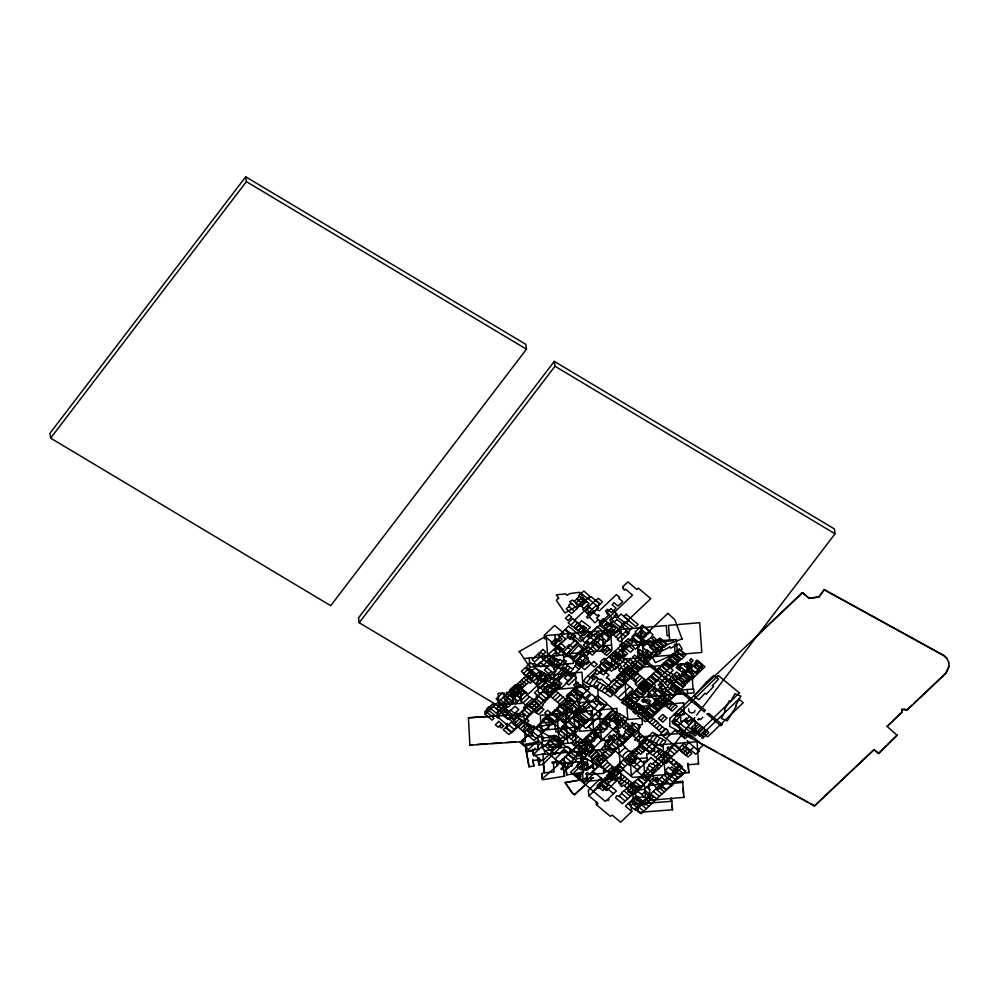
<?xml version="1.0" encoding="UTF-8"?>
<svg xmlns="http://www.w3.org/2000/svg" width="999" height="999" viewBox="0 0 999 999"><rect width="100%" height="100%" fill="white"/><g stroke="black" fill="none" stroke-linecap="round" stroke-linejoin="round"><path stroke-width="1.5" d="M851.897 770.491L874.038 749.662L814.46 806.006L669.78 726.41L669.842 718.269M674.063 781.118L674.362 783.253L671.628 785.863C662.175 793.056 650.923 804.532 641.083 813.785L635.177 808.803L679.445 766.245L685.826 771.628L681.193 776.036L674.812 770.654M688.661 708.915C687.387 712.961 694.305 714.722 695.054 710.476M583.516 772.14L566.833 774.899L565.559 767.582L572.04 765.758L572.052 763.711L569.118 763.636L568.993 762.911L564.81 763.598L563.96 758.603L578.421 744.954L580.194 753.159L576.548 753.795L576.573 758.878L581.056 758.079L581.955 763.136L578.384 763.76L578.546 764.697L577.122 764.934L577.509 767.244L582.504 766.283L583.491 771.977M562.974 765.709L564.61 776.186L542.707 779.72L541.658 774.15L544.53 771.453M542.27 779.432L541.833 773.738M653.408 754.819L654.969 756.98L660.863 761.126L667.394 754.632L659.864 748.701L652.684 755.506L638.836 743.805L645.279 737.499L659.315 749.213M702.821 717.22L700.736 719.555L697.876 719.28M624.562 683.578L610.426 696.965L605.007 693.156L619.205 679.058L624.562 683.578L656.031 653.808L653.221 651.435L651.136 653.408M672.152 682.342L670.916 683.791L664.372 678.284L664.785 676.136M664.66 692.594L666.395 689.572L674.163 696.053L681.43 690.122L681.48 688.823L685.364 685.177L674.3 675.961L672.29 677.896L683.341 687.112M653.771 669.143L660.439 674.974L660.851 672.827M602.634 767.057L607.779 762.299L606.942 760.551L605.244 760.289L600.199 764.947L605.032 769.13L610.177 764.372L617.307 770.554L610.489 776.872L611.563 777.796L613.473 776.223L614.772 777.359L619.867 772.639L637.487 787.587L639.997 788.311C639.235 789.959 634.939 796.403 632.604 792.869L631.281 794.093L630.344 793.281L636.975 787.15M949.013 666.196L945.903 673.051L913.76 703.471M660.863 761.126L663.224 763.124C665.434 760.739 673.276 756.343 667.32 754.994M606.893 757.155L595.566 769.068L593.731 768.593L591.308 756.78L597.14 750.823L599.113 750.449L606.855 756.905M682.117 638.885L657.692 648.239L646.703 658.803L637.437 651.023L643.169 636.8L668.031 613.249M695.329 704.12L704.295 711.887L705.207 710.164M553.508 649.637L558.229 653.733L565.297 647.202L560.576 643.106L542.744 659.59L555.007 666.108L559.577 659.427L562.637 661.063L563.586 659.677L566.408 661.176L560.876 669.243M555.007 666.108L563.798 670.804L568.081 664.535L564.922 663.348M558.066 667.744L562.637 661.063M566.708 672.339L570.092 667.407L572.976 668.943L577.946 662.2L576.76 661.238L579.57 658.466L585.214 663.061L572.265 675.824L569.418 674.138L572.976 668.943M623.826 716.633L627.497 718.631L619.917 728.271L617.394 726.91L624.075 716.283L613.211 710.539L606.68 716.895L611.151 720.554L616.845 712.374M637.999 711.35L641.158 713.224L642.869 710.813L639.647 709.04L637.999 711.35L632.08 708.054L636.001 702.559M619.642 722.652L615.958 720.654L620.391 714.285M586.438 682.866L596.366 670.754L594.742 669.58L585.776 677.946L583.466 681.243L605.007 693.156M589.51 684.54L593.206 679.258L594.118 679.757L595.691 677.522L598.089 678.833L592.819 686.35M601.898 691.308L605.594 686.026L596.515 681.068M546.116 679.62L549.075 682.167L552.26 677.597L541.57 671.578L536.95 678.146L538.736 679.12L540.147 677.122L540.921 677.547M595.978 688.074L599.687 682.804M599.325 689.897L603.034 684.627M650.187 740.109L654.832 733.553L657.692 735.139L653.046 741.683L650.187 740.109L646.877 744.779L652.984 749.949L651.323 752.085L650.274 752.172L640.859 743.955M656.118 743.381L660.064 737.811L665.958 741.071L662.012 746.64L653.046 741.683M659.19 745.079L663.124 739.51M626.048 704.407L635.002 691.857L633.628 691.096L621.415 702.672L632.23 707.854M639.647 709.04L641.932 705.856L629.82 699.113M629.208 706.168L632.991 700.873M635.039 709.702L638.96 704.208M544.23 673.014L540.347 678.333L545.079 681.043L548.951 675.724M542.919 679.807L546.803 674.487M757.055 635.576L802.409 592.569L809.19 598.226L818.93 596.803L824.287 589.635L944.117 655.594L947.027 658.553L948.775 662.562M802.409 592.569L809.227 598.476L818.968 597.052L824.287 589.635M245.704 176.798L49.95 433.291L50.637 438.136L330.719 605.681L526.473 349.188L525.786 344.33L245.704 176.798L246.378 181.643L50.637 438.136M696.703 715.047L835.052 533.778L834.365 528.921L554.283 361.376L358.529 617.869L359.215 622.727L639.298 790.271L694.829 717.507M359.215 622.727L554.969 366.233L554.283 361.376M552.135 664.585L556.668 659.04L559.003 660.264M549.275 663.074L554.295 657.492L556.668 659.04M650.749 696.453L649.6 697.639L647.152 695.766L649.625 693.194L652.072 695.079L650.749 696.453L648.301 694.58M654.095 683.816L655.444 685.576L653.646 687.424L645.441 680.993L649.75 676.598L656.218 681.655L654.095 683.816L647.639 678.758M494.942 715.496L489.135 710.601L488.623 706.992L486.7 708.828L487.2 712.437L493.007 717.332L494.942 715.496L498.139 718.206L499.25 717.145L497.177 715.396L498.014 714.597L497.614 711.788L496.778 712.574M625.649 739.822L613.511 751.66L608.116 747.489L620.217 735.439M573.476 717.894L582.929 725.923L595.354 713.686M625.986 741.258L620.829 746.353L616.833 742.195L620.154 738.91L619.068 738.024L620.379 736.725L625.986 741.258L640.584 726.847L637.175 724.088L635.426 723.214L634.353 724.263L632.28 722.577L631.281 723.551L638.236 729.17M656.368 691.058L655.007 692.407L652.397 690.297L655.144 687.587L657.754 689.697L656.368 691.058L653.758 688.948M630.831 736.488L624.737 731.555L627.172 729.133L628.408 730.132L630.032 728.533L628.334 727.172L630.119 725.411L632.23 726.36L633.378 725.237M621.478 737.612L623.913 735.202L628.421 738.86M641.857 684.165L639.697 686.301L646.64 691.92L651.173 687.787L644.043 682.017L641.857 684.165L648.813 689.797M671.678 698.438L661.45 689.909L659.74 691.558L663.723 694.879L660.289 698.189L659.065 697.165L656.605 699.55L664.048 705.769L674.163 696.053M625.799 732.417L623.388 734.789L623.913 735.202M632.454 706.418L632.08 707.679L632.891 708.341L631.38 709.827L622.614 702.672L627.11 698.264L634.565 704.345L632.454 706.418L624.999 700.336M677.197 666.383L678.309 665.297L681.043 667.519L678.783 669.73L676.048 667.507L677.197 666.383L679.919 668.606M613.873 734.69L622.477 742.032L613.211 751.148L604.407 744.005L613.836 734.44M585.801 739.36L590.072 742.969L597.127 735.776M606.668 758.204L597.914 766.733L591.133 761.163L593.98 758.378L597.514 761.275L599.038 759.802L595.404 756.83L599.113 754.507L600.911 755.981L602.297 754.62L607.142 758.603L619.03 746.378L613.086 741.483L608.928 746.253L614.472 750.811M675.436 724.937L691.246 738.261L691.795 737.449M592.682 642.632L599.225 648.388L610.451 637.15M574.075 688.698L566.358 696.203L579.969 707.866L587.112 700.923M620.991 721.49L602.597 739.76L593.856 732.617L612.25 714.36M590.634 743.406L594.904 747.015L601.96 739.822M661.051 682.704L662.699 681.093L653.771 673.676L651.748 675.649L657.604 681.181L658.329 680.469L663.249 684.602L660.614 687.112L658.229 685.102L660.863 682.592M597.914 766.733L594.842 769.717L590.621 766.245L593.693 763.273M632.305 800.798L629.982 803.071L630.406 806.106L635.776 810.501L638.099 808.228L632.729 803.833L632.305 800.798L636.6 804.307M630.406 806.106L632.729 803.833M887.911 744.205L897.202 735.127L878.658 753.533L886.363 745.716M570.666 710.252L568.356 712.487L560.714 706.206L565.272 701.773L572.914 708.054L570.666 710.252L563.024 703.958M644.305 711.413L658.154 722.577L654.12 726.385L637.787 712.524L637.2 713.086L636.251 712.275L642.594 706.281L644.617 708.004L642.557 709.939L644.305 711.413L640.596 714.909M608.354 747.452L609.29 746.54M611.925 753.296L607.842 749.949L603.796 752.884L603.196 752.397L601.548 754.008L602.297 754.62M594.505 769.43L589.872 773.938L587.212 772.514L585.689 774.013L587.4 776.235L582.941 780.581L579.682 777.909L581.018 776.61L577.659 773.863L576.336 775.162L573.613 772.914L578.646 768.006L580.544 769.555L582.03 768.119L580.132 766.57L585.127 761.7L588.349 764.335L586.55 766.083L589.885 768.331L591.383 766.87M671.365 757.467L667.956 760.701L676.198 767.669L679.607 764.435L682.529 766.907L677.846 771.34L674.912 768.88L676.198 767.669M582.991 693.468L580.844 695.554M553.384 763.785L556.455 760.813L557.142 765.696L542.507 778.608M594.205 748.239C588.561 757.105 587.012 751.897 586.638 744.068L587.612 742.831M613.973 751.997L610.164 755.968L601.423 748.788L605.232 744.817M606.393 745.841L604.77 747.427L607.842 749.949M659.19 702.834L656.842 700.898L663.711 694.268L666.046 696.203L657.804 704.17L659.802 705.831L667.557 698.326L677.197 706.293L672.165 711.163L666.433 706.43L662.587 706.505L660.701 704.957M637.737 769.917L636.9 770.978L644.055 777.297L658.216 763.548M625.424 631.805L626.56 630.719L629.258 632.954L620.004 641.833L617.32 639.585L625.424 631.805L628.121 634.053M578.933 710.876L576.073 713.636L586.376 722.165L592.095 716.645L581.793 708.116L578.933 710.876L589.235 719.417M633.241 731.443L625.724 738.973L618.106 732.667L619.368 731.168M663.174 705.943L669.43 699.874M666.433 706.43L671.465 701.56M668.368 708.029L673.401 703.159M670.254 709.59L675.287 704.72M660.676 720.354L664.884 716.283L667.032 718.056L662.824 722.127L658.441 718.518L662.662 714.447L664.884 716.283M627.872 803.458L631.043 806.106L631.805 811.488L620.666 822.202L612.187 815.147L610.289 816.27L596.578 804.882L597.914 803.583L597.514 802.946L589.01 795.878L619.492 766.52L630.844 775.948L640.184 766.957L634.84 762.524L633.915 763.411L628.009 758.491L647.414 739.797L660.202 750.424L657.979 752.559L661.375 755.369L662.1 754.67L665.746 757.254L673.801 764.984L675.624 763.224L685.339 771.29L666.071 789.847L662.687 787.062L661.675 788.049L658.741 785.614L659.765 784.64L656.418 781.842L655.844 777.809M627.797 755.669L634.79 761.151L636.101 759.902L633.628 757.804L638.861 752.846L640.609 754.332L646.515 748.738M739.472 692.757L695.117 735.951L674.113 718.631L718.468 675.436M682.679 749.025L680.719 750.936L685.951 755.331L690.883 750.724L685.651 746.265L682.679 749.025L688.011 753.421M514.46 693.93L520.004 688.698L515.284 684.69L509.652 689.997L511.126 691.233L510.152 692.145L510.988 692.856L512.037 691.87L516.795 695.916L522.452 690.571L527.247 694.642L520.729 700.811L523.151 702.871L529.645 696.753L537.537 702.422L531.218 708.391L528.883 706.418L534.627 700.998M631.106 629.008L632.792 627.734L624.662 621.965L621.341 625.149L626.56 630.719M635.701 633.041L635.164 631.868L642.345 625.012L652.909 634.702L650.824 637.774L645.978 641.383L644.03 639.747L643.231 640.509L635.701 633.041L631.98 636.588L642.195 645.154L645.267 642.22L643.231 640.509M571.815 717.594L568.943 720.354L579.208 728.883L584.952 723.351L574.687 714.822L571.815 717.594L582.08 726.123M630.594 694.917L632.742 692.844L639.672 698.613L635.264 702.846L628.346 697.077L630.594 694.917L637.512 700.674M676.997 651.336L674.575 653.683L681.905 659.178L685.951 654.557L679.37 649.063L676.997 651.336L683.578 656.83M619.405 731.418L615.172 727.909L621.39 721.628M664.048 705.769L653.246 716.121L646.453 710.464L650.299 706.768L648.701 705.431L650.349 703.845L652.035 705.257L657.33 700.162M688.411 662.812L692.694 666.383L693.556 665.559L694.53 666.358L698.064 662.974L695.903 661.176L696.99 660.127L704.919 666.745L694.33 676.897L687.911 671.553L684.253 673.638L678.333 679.32M590.471 788.361L588.249 790.496L589.01 795.878M645.766 749.65L652.297 743.368M616.371 781.006L606.743 790.559L600.099 784.914M656.418 781.842L658.403 779.932L656.118 778.034L644.105 789.61L653.109 797.102L644.879 805.032L635.089 796.902L625.449 806.193L631.805 811.488M667.569 777.547L672.827 781.967L678.146 776.91L679.095 777.709L681.018 775.886M558.179 639.16L564.173 633.466L554.645 625.449L544.043 635.526L553.583 643.543L558.179 639.16L559.328 640.122L554.795 644.442L572.589 659.415L584.228 648.339L574.924 640.509L563.498 651.76M564.66 724.362L561.825 727.085L572.29 735.826L578.046 730.294L567.594 721.553L564.66 724.362L575.124 733.104M575.824 716.807L583.653 723.751L586.763 720.479M623.651 719.892L617.857 725.386L618.818 726.198L620.254 724.849L621.765 726.136L626.136 721.99L612.787 710.714L607.941 715.334L610.089 717.145L614.947 712.537M697.314 674.038L688.361 666.595L687.15 667.769L689.672 669.867L687.911 671.553M688.286 666.932L689.635 665.634L690.596 666.445L692.232 664.859L698.863 670.391L696.528 672.639L693.081 670.941L692.419 671.59L691.071 670.454L691.733 669.817M676.223 681.181L674.15 683.166L672.589 682.854L671.69 683.691L672.677 684.515L670.754 686.088L677.222 691.296L679.932 688.598L673.663 683.566L672.414 684.814L679.645 690.796M646.765 710.726L644.13 713.249L650.611 718.656L653.246 716.121M667.844 690.784L673.326 685.526M684.952 684.827L690.871 679.158L692.232 679.62L694.28 676.86M684.427 712.125L680.182 716.183L678.92 715.134L677.434 716.545L676.548 715.808L682.28 710.339L708.815 732.542L702.634 738.448L701.773 737.737L702.996 736.575L701.335 735.177L700.112 736.35L698.326 734.852L699.537 733.691L697.839 732.255L694.792 733.716L693.83 732.916L696.066 730.769L694.617 729.57L691.895 732.18L690.946 731.38L698.638 724.025M545.554 676.822L547.427 675.037L554.408 680.856L558.266 677.172L559.54 678.234L560.314 677.497L561.051 678.109L555.744 683.179L561.488 687.961L571.952 677.934L565.971 672.951L563.361 675.449L561.013 673.476L563.623 670.991L557.23 665.659L553.608 669.118L556.118 671.203L553.746 673.476L540.184 662.162L534.502 667.594L547.065 678.084L542.619 682.342L541.52 681.43L528.346 694.043L516.845 684.452L510.901 690.147L520.854 698.451L515.009 704.033L502.085 693.244L496.141 698.925L506.555 707.604L507.629 706.58L508.291 707.13L512.062 703.508L511.413 702.971L512.487 701.935M507.167 697.489L512.999 691.895M519.193 686.413L528.446 678.034L521.416 671.353L525.162 667.769L541.52 681.43M519.517 697.339L525.462 691.633M547.427 675.037L551.236 671.39M544.954 701.61L559.065 688.099L553.796 683.691L552.872 684.577L547.689 680.257L534.502 692.894L545.254 701.86L542.395 704.595L543.131 705.207L539.472 708.703L538.748 708.091L535.876 710.838L535.189 710.264L511.663 732.791L506.093 728.159L507.867 726.46L506.805 725.574L507.33 725.049L497.19 716.595L503.696 710.376L513.836 718.83L556.168 678.895L561.788 683.678L526.935 716.483L522.04 712.299L525.362 709.178L523.488 707.592L524.975 706.193L531.743 711.962M615.809 636.813L620.454 632.355M628.234 632.105L630.369 629.707L622.989 623.563M674.575 653.683L672.364 655.794L678.933 661.288L681.143 659.165M585.839 739.61L593.044 732.429M590.671 743.656L597.877 736.475M646.578 700.499L647.989 699.163L650.636 701.373L647.876 704.008L645.229 701.785L646.578 700.499L649.238 702.722M687.337 661.912L685.214 663.96L688.361 666.595M640.446 734.065L636.076 738.224L632.367 735.077L630.756 736.6L629.832 735.813L635.801 730.157L644.917 737.849M682.017 714.422L674.025 722.752L677.185 725.411L678.146 724.487L678.908 725.137L686.338 718.031L687.137 718.693L689.535 716.408M695.366 704.37L696.59 702.921M649.225 752.572L655.806 746.29M687.137 718.693L684.565 721.153L686.887 723.089L691.845 718.343M686.887 723.089L689.36 725.174L694.33 720.416M699.487 718.681L697.914 719.779M689.36 725.174L688.036 726.972L690.259 728.833L696.852 722.527M695.254 730.094L700.224 725.349M695.816 732.754L701.997 726.835M698.676 732.954L703.633 728.209M699.288 735.651L705.469 729.745M702.135 735.851L707.092 731.106M570.829 625.087L580.357 632.417L584.515 628.446L572.714 618.543L568.181 622.864L570.829 625.087L575.362 620.766M573.651 626.785L577.809 622.827M575.874 628.646L580.019 624.675M502.909 697.527L509.19 702.834L515.372 696.952L509.09 691.658M537.35 677.946L538.424 676.922L526.223 666.745L530.569 662.587L535.464 666.67M582.205 640.259L590.059 632.767L592.544 634.128L592.769 635.052L584.927 642.532L579.37 637.874L587.212 630.381L590.059 632.767M604.682 653.821L609.665 649.075L611.613 650.711L606.643 655.456L600.636 650.411L605.606 645.666L609.665 649.075M591.982 700.961L596.878 705.094L598.738 703.321L601.061 705.282L602.385 704.02L604.258 705.606L606.743 703.246L597.639 695.591L573.513 718.144M621.453 718.031L615.484 723.713L616.758 724.799L617.894 723.726L618.806 724.5M675.474 725.187L672.339 723.114L673.526 721.69M669.68 756.992L679.607 764.435M887.075 726.435L902.022 712.162L887.075 726.435L897.227 735.364M532.942 664.572L534.353 663.236L536.863 665.334M488.736 707.791L490.684 705.943M492.894 717.457L493.968 718.356L492.082 720.142L485.189 714.335L511.75 689.148L518.106 694.517L519.555 693.144L517.582 691.47L519.168 689.959L514.822 686.301L512.35 688.648L516.795 692.407L513.498 695.366M531.356 670.341L528.983 668.343L523.464 673.588L525.836 675.586L531.356 670.341L538.324 676.173M525.761 676.186L532.055 681.48L530.182 683.266L528.796 682.092L519.867 689.884L515.347 686.063L527.335 674.687M557.479 646.703L565.646 638.935L561.825 635.701M525.836 675.586L528.234 677.597L533.753 672.352M578.146 630.556L582.305 626.598M551.997 657.142L542.282 666.383L540.746 666.907L538.336 664.884L549.075 654.682L561.188 664.859L550.449 675.062L544.355 669.929L555.094 659.74M531.73 678.284L536.013 674.225L531.48 670.404M530.656 679.645L538.636 672.065L541.058 674.113L533.091 681.68M496.84 713.623L508.666 702.397M535.489 683.703L541.021 678.458L565.384 698.95L558.741 705.257L565.634 711.063L589.348 688.548L583.791 683.878L581.356 686.188M566.533 654.308L578.171 643.244M603.533 631.668L594.467 640.571L588.324 635.414L597.39 626.51M528.234 677.597L537.986 685.801L543.506 680.556M537.986 685.801L540.484 687.899L546.003 682.654M542.782 689.834L548.314 684.59M572.589 659.415L575.511 661.875L582.567 655.257L588.861 660.576L581.855 667.22M562.999 673.913L556.68 679.907L553.733 677.422L564.248 667.432L567.195 669.929L562.999 673.913L563.523 674.362L567.719 670.366L576.46 677.709L568.831 684.939L566.071 682.629L573.701 675.386M540.484 687.899L545.317 691.97L550.849 686.725M570.142 672.402L564.423 677.846L567.969 680.831M545.317 691.97L547.752 694.018L553.271 688.773M547.752 694.018L550.137 696.028L555.656 690.784M550.137 696.028L552.609 698.101L558.129 692.856M602.584 652.047L607.567 647.315M552.609 698.101L555.019 700.137L560.539 694.892M555.019 700.137L557.567 702.272L563.086 697.027M583.428 694.168L575.062 687.999L573.251 689.722L574.999 691.196L573.963 692.17L572.202 690.709L570.317 692.507L572.065 693.968L570.978 695.004L568.955 693.318L567.045 695.129L575.212 701.985M562.237 708.204L568.693 702.06L568.069 701.51L570.104 699.587L568.019 697.826L565.971 699.762L565.209 699.113M588.823 703.696L594.293 708.516L597.414 705.544L596.878 705.094M562.437 759.427L559.964 761.775L567.057 767.781L568.518 767.007L567.507 765.084L573.776 759.402L567.807 754.357L562.437 759.427L568.256 764.372M563.049 764.272L563.386 766.708L560.976 768.581L561.151 769.567L563.424 769.193L562.899 765.534M617.095 714.347L611.113 720.017L612.612 721.29L613.748 720.229L614.385 720.766L619.243 716.158M586.788 754.045L592.732 759.078L598.913 753.246L597.027 752.609L594.018 749.075L592.357 748.788L585.876 754.919L581.193 751.385L582.929 749.737L577.047 744.742L575.349 746.34L571.391 742.981L578.059 736.688L590.359 747.127M621.765 726.136L626.548 730.169L630.631 726.285L635.526 730.419M614.747 750.449L618.606 753.758L625.511 747.314L621.528 744.018M593.169 791.146L604.195 780.681L616.383 790.946L608.079 798.825L609.028 799.612L607.941 800.636L607.005 799.849L605.344 801.41L577.672 778.084L577.322 775.611M613.498 793.693L602.534 784.44L598.264 788.498L597.04 787.462M670.017 768.606L671.815 766.895L674.288 768.98L672.477 770.691L668.306 767.17L665.434 770.554L671.877 776.385L675.349 773.114L672.477 770.691M634.577 804.47L636.351 802.771M707.142 714.048L720.841 725.798L722.065 724.35M493.081 703.496L490.659 705.794L491.083 708.753L498.014 714.597M486.825 709.727L484.815 711.625L485.189 714.335M598.301 619.655L596.565 618.194L599.35 615.546L598.289 614.66L597.215 615.671L593.868 612.837L595.092 611.675L593.668 610.489L586.475 617.032L587.924 618.256L589.36 616.895L594.917 622.864L598.301 619.655L602.147 622.901L590.471 633.953L586.7 630.769L590.334 627.335L581.455 620.654L578.945 624.213L574.363 620.342L595.641 600.174L599.999 603.858L596.878 606.818L598.089 607.842L596.378 609.465L599.462 610.701L616.458 594.58L619.705 597.327L618.743 598.251L622.714 601.623L618.019 606.068L613.96 602.634L612.087 604.745L616.071 608.116L611.326 612.612L607.392 609.29L605.506 611.076L609.44 614.397L601.261 622.152M498.826 710.714L504.895 705.007L502.509 702.984L496.441 708.691L509.39 719.667L516.196 713.249L519.043 715.659L512.237 722.077L509.94 719.143M531.206 680.781L532.792 679.283L527.21 674.462L529.345 672.427L533.878 676.261M592.719 642.881L604.245 631.668M575.511 661.875L578.683 664.535L585.689 657.904M528.334 730.082L530.544 727.996M572.315 699.55L568.031 703.608L567.519 703.184M535.339 748.288L533.166 750.349L533.716 754.257L541.358 760.701L542.494 759.627L543.181 760.202L579.732 725.536L579.108 725.012L580.182 723.988L572.477 717.494L560.414 728.92L546.565 717.22L520.029 742.382L528.421 749.475L538.011 740.384L543.481 744.992L533.716 754.257M537.512 746.228L540.759 743.144M552.584 738.361L560.402 744.942L563.473 742.02L555.656 735.439L542.207 748.189L567.045 769.13L576.236 760.414L564.223 750.286L564.073 749.163L560.938 752.147M573.876 732.267L566.358 739.36L558.254 733.016L566.058 725.649L578.059 736.688M618.056 676.673L632.991 689.335L621.166 700.511L606.006 687.649L622.352 672.702L625.274 675.162L626.211 674.288L630.544 677.934M653.134 644.805L660.139 638.174L666.695 643.718L657.354 652.559L650.799 647.015L653.134 644.805L659.69 650.349M626.211 674.288L623.925 672.352L626.86 669.567L628.059 670.566L648.513 651.211M544.83 745.704L550.387 750.374L555.606 745.429L558.828 748.151L561.363 745.754L561.038 743.493M594.293 708.516L599 712.175L607.355 704.27L613.124 709.14L602.035 720.179L617.819 733.528L607.754 743.056L588.536 726.797L601.598 714.148M555.032 759.003L564.223 750.286M653.796 669.392L655.032 667.931M580.719 742.145L578.209 744.53L584.552 749.899L587.062 747.514L580.719 742.145L606.493 717.781L610.801 721.44L608.641 723.476M654.345 687.724L647.077 681.555L641.97 686.375L649.225 692.544L654.345 687.724L662.824 694.867L656.593 700.736L649.325 695.192L648.101 693.606L649.225 692.544M610.089 717.145L609.153 718.031L612.237 718.955M585.002 745.766L592.944 738.261L593.793 738.973L598.913 734.115L593.806 729.782M622.315 699.412L629.495 705.519L633.816 701.435L626.623 695.341M573.289 759.003L577.322 755.194L578.621 756.293L579.745 755.232L572.964 749.487L567.807 754.357M584.552 749.899L582.005 752.297L575.911 747.127M629.495 705.519L634.54 709.777L639.934 704.682L641.445 705.956L640.122 707.205L640.908 707.866M624.013 728.034L628.109 724.15L630.631 726.285M685.464 693.543L684.228 694.992L671.665 684.427L672.901 682.966M577.672 778.084L582.617 773.401L581.63 772.564L576.685 777.259L570.654 772.165L581.918 761.475L587.961 766.558L585.302 769.08L586.288 769.904L590.634 765.796L595.179 769.63L592.682 771.99L594.23 773.288L594.805 772.764L604.195 780.681M626.548 730.169L629.045 732.279L633.129 728.396M583.766 783.228L594.23 773.288M633.741 736.238L638.099 732.105M651.872 724.475L655.893 720.666M640.634 742.057L639.135 740.796L638.161 741.72L637.325 741.021L642.669 735.951M590.059 788.536L601.098 778.059M608.853 773.588L614.472 778.333L612.175 780.506L606.555 775.761L634.602 749.238L638.861 752.846M602.197 780.743L608.054 785.714L602.872 790.621L597.002 785.651L607.03 776.161M634.939 749.537L643.244 741.695L646.877 744.779M669.879 718.518L802.447 592.819M613.411 777.447L620.591 770.641L621.378 771.315L623.713 769.105L618.369 764.585M622.926 768.443L627.672 763.935L629.233 765.259L631.63 762.999M606.88 784.715L611.725 780.132M656.131 757.13L662.599 751.011M658.503 759.128L664.959 753.009M670.591 762.936L674 759.702M673.438 765.334L676.847 762.1M698.95 751.248L695.841 754.195L690.784 749.899L693.893 746.965L698.95 751.248L698.601 748.726M948.738 662.312L949.05 666.445L945.941 673.301L907.03 710.127L901.635 709.565L904.207 709.003L906.992 709.877L912.075 705.069M583.004 600.661L580.694 598.688L575.624 603.446L577.934 605.406L584.24 599.487L589.098 603.621L582.867 609.477L585.277 611.525L589.647 607.417L592.007 609.427L596.291 605.406L598.563 607.355L590.072 615.971L585.277 611.525M531.68 670.566L535.189 668.081L541.57 671.578M512.037 691.87L517.582 686.638M517.032 695.691L519.642 697.652L524.912 692.669M523.151 702.871L525.412 705.244L532.155 698.888M516.845 727.085L508.891 734.577L503.234 729.757L507.554 725.699L506.081 724.437L507.117 723.451L508.603 724.712L511.188 722.265L517.182 727.359L527.884 717.294L526.935 716.483M529.195 705.569L537.799 697.477L536.176 696.103L537.25 695.092L543.768 700.636M516.258 725.499L521.366 720.679L523.476 722.464L526.972 719.168L528.896 720.803L520.292 728.92L512.237 722.077M536.401 712.474L541.62 707.554L543.906 709.49L538.686 714.41L534.989 712.187L534.103 709.864L531.755 707.879M520.292 728.92L522.365 730.669L527.472 725.861L527.035 722.801M522.365 730.669L524.225 732.255L529.333 727.447L528.908 724.475L527.047 722.901M531.493 727.297L529.308 729.357L529.832 733.091L536.163 738.461L552.097 723.451L545.679 718.006L548.064 715.759L554.482 721.203L557.33 718.518L547.564 710.252L544.73 712.936L548.064 715.759M544.093 730.993L538.011 725.823L546.316 718.556M566.858 708.179L557.579 717.22L553.059 713.398L562.337 704.357M576.947 708.341L573.751 711.65L564.198 703.546L567.395 700.249M536.163 738.461L533.978 740.521L524.225 732.255M572.464 712.936L563.186 721.99L558.666 718.156L567.944 709.115M627.497 680.806L622.09 676.248L618.468 678.433L619.205 679.058M633.166 669.767L631.031 667.956L626.51 672.215L628.646 674.025L633.166 669.767L647.077 681.555M622.727 680.644L625.099 678.408L620.416 674.437M560.726 730.681L571.116 739.048L576.211 734.24M618.031 697.864L629.857 686.688M644.367 679.27L637.237 685.988L635.027 684.115L642.157 677.397M573.95 745.154L580.619 738.86M573.201 749.687L578.446 744.742M624.625 701.385L628.945 697.302M578.084 745.616L583.054 740.933M580.481 747.664L585.451 742.969M627.135 703.508L631.455 699.437M598.226 733.541L601.023 730.893L602.784 732.392L605.282 730.032L599.088 724.774M577.385 753.221L580.082 750.661M582.792 749.612L587.762 744.917M604.482 729.345L610.539 725.099L604.32 719.829M631.955 707.592L636.076 703.708M583.891 753.246L591.008 746.528L592.357 748.788M588.673 755.644L594.867 749.799M590.796 757.429L596.44 752.097M642.744 716.733L646.765 712.936M644.805 718.481L648.826 714.672M647.315 720.616L651.348 716.807M649.6 722.552L653.621 718.743M636.076 738.224L634.477 739.735L635.364 740.484L636.95 738.96L638.299 740.097M656.38 728.296L660.077 724.824L665.022 729.02L661.338 732.504L654.12 726.385M658.741 730.294L662.424 726.822M670.616 734.377L667.919 732.092L663.373 736.388L666.058 738.661L674.899 730.331L677.347 732.417L680.257 729.67L682.429 731.505L679.557 734.228L684.989 738.823M636.9 770.978L651.073 757.379M646.328 781.655L641.645 777.672L641.046 778.233L639.972 777.309L638.186 778.983L643.943 783.903L648.975 779.17L642.794 773.888L647.939 769.043L653.209 773.526L680.282 748.813L674.163 743.606L669.43 748.051L668.106 746.915L667.132 747.839L674.575 754.183M685.963 737.899L689.872 734.215L702.996 745.316L697.764 750.249M666.258 738.486L678.396 748.763L683.94 743.531L686.088 745.341L689.21 742.394M668.531 761.201L666.271 763.336L664.535 761.875M500.724 712.324L506.993 706.418L505.919 705.506L504.058 707.267L503.234 706.568M502.609 713.91L507.005 709.777L509.015 711.463L510.601 709.977L515.384 714.023M504.607 715.621L509.015 711.463M514.198 723.751L519.318 718.943M513.886 724.55L516.333 722.252L510.014 716.87L507.567 719.18L504.233 716.345L514.935 706.268L518.781 709.54L515.234 712.874L516.62 714.048L517.407 713.311L519.842 715.396L519.068 716.133L519.817 716.77L520.604 716.033L521.853 717.095L524.612 714.497M518.244 727.185L523.351 722.377M538.349 736.4L531.518 730.606L532.255 729.919L530.631 728.546L532.579 726.71L534.203 728.084L534.94 727.397L541.77 733.179M601.723 662.861L599.175 666.146L605.968 671.915L621.266 658.204L614.16 652.172L609.165 656.855L613.261 660.351M547.864 715.584L550.699 712.911M536.026 728.321L538.361 726.123M609.378 669.38L600.411 661.763L604.12 658.266L610.077 663.336L618.256 655.644M551.186 722.677L553.571 720.429M643.88 660.064L644.742 659.265L654.345 667.582L653.071 668.768L643.456 660.464M643.493 660.714L644.767 659.515M628.646 674.025L630.906 675.936L635.414 671.678M630.906 675.936L632.442 677.235L630.981 678.608L631.743 679.258L637.712 673.626M640.047 675.599L634.065 681.218L633.129 680.431L634.602 679.058L633.204 677.871M644.268 688.336L649.387 683.528M642.232 694.58L643.718 694.842L645.429 693.231L638.798 687.2L633.915 691.77L640.134 697.09L642.744 695.754L642.232 694.58L636.326 689.51M646.74 690.421L651.847 685.601M685.002 695.429L694.617 703.733L695.853 702.297M655.893 770.991L648.663 764.834L650.524 763.099L652.035 764.397L668.468 748.963M643.269 774.3L640.634 776.797L641.645 777.672M644.542 776.835L645.978 779.295L651.435 775.174L653.983 777.347L649.462 781.58L658.403 789.247L664.497 783.878L658.641 779.083L657.954 779.707L658.953 780.569L656.842 782.554L652.447 778.783M680.756 750.773L684.59 747.152L691.907 753.358L688.086 756.967L678.396 748.763M683.191 752.834L687.025 749.213M685.664 754.919L689.497 751.31M814.46 806.006L850.199 772.102M579.033 604.383L581.418 606.405L586.625 601.51M596.291 605.406L588.598 598.863L591.021 596.59L595.829 600.686L598.339 598.326L602.522 601.898L597.602 606.518M587.424 613.723L592.007 609.427M606.156 628.646L611.55 623.601L610.526 622.727L609.228 623.938L603.134 618.693L599.025 622.527L611.038 632.842L615.796 628.396L613.336 626.286L608.578 630.731M526.835 707.779L528.171 706.518L527.022 705.544L528.046 704.582L534.103 709.74M563.96 758.603L557.142 765.696M626.211 760.264C639.897 753.433 628.508 745.142 622.352 756.98M691.82 737.699L676.348 724.063M633.94 766.895L640.896 760.376L637.025 757.067L630.069 763.573M645.366 771.478L650.624 775.948L653.209 773.526M659.165 779.32L666.046 772.876L671.066 777.172L664.173 783.616M603.771 626.585L607.867 622.764M667.245 670.441L643.93 692.757L643.144 692.082L640.509 694.542L635.489 690.222L673.751 654.545L679.233 659.253L667.245 670.441L661.763 665.734M685.039 695.679L686.276 694.23M601.361 624.525L605.469 620.691M644.605 701.435L643.543 702.409L641.52 700.661L643.868 698.476L645.903 700.224L644.605 701.435L642.569 699.687M605.032 769.13L603.121 770.916L604.845 772.414L606.793 770.616L609.827 773.251L614.947 768.506M627.11 778.908L620.242 785.289L621.815 786.65L623.476 785.102L629.17 790.047L634.565 785.064M627.772 798.763L621.728 793.531L619.168 795.891L625.224 801.123L643.468 784.215L637.712 779.22L633.291 782.429L634.79 783.74L633.254 785.164L630.931 783.703L629.02 785.464L635.614 791.495M629.795 786.45L623.95 790.696L630.419 796.303M629.17 790.047L627.734 791.383L629.12 792.582L630.556 791.245L631.58 792.132M625.224 801.123L622.439 803.708L615.559 797.751L616.695 795.741L620.254 796.827M638.96 797.976L636.738 800.037L634.64 798.213L633.354 799.4L640.122 806.393L644.268 802.572L634.465 794.08M556.081 651.86L550.412 657.105L552.26 656.056L554.295 657.492M546.353 661.513L550.774 657.429M603.359 757.642L600.936 755.544L596.515 759.627L598.938 761.725L603.359 757.642L605.806 759.764L605.244 760.289M607.504 771.24L612.624 766.495M609.827 773.251L607.991 774.949L609.315 776.086L611.038 774.5L612.075 775.411M622.302 774.737L616.246 780.344L619.53 781.68M624.737 776.847L618.443 782.692L619.992 784.04L621.078 783.029L621.902 783.74M624.25 785.788L629.47 780.943M626.723 787.924L632.117 782.929M624.213 790.933L621.515 792.507L621.728 793.531M644.08 802.409L650.024 796.915L644.505 792.132L641.808 794.617M586.313 628.109L581.143 633.154L578.384 630.769L583.553 625.711M614.772 777.359L613.224 778.783L614.148 779.582L615.621 778.221L617.132 779.532M571.628 603.92L570.079 603.97L568.718 605.219L569.48 605.881L566.246 608.866L571.615 613.548L576.997 608.616L569.63 601.535L572.727 600.112L574.2 601.398L579.607 596.428L584.977 601.111M576.91 608.528L589.922 596.378L583.803 591.033L578.533 595.479L579.607 596.428M639.922 707.117L641.183 705.968L643.656 708.129L641.021 710.539L638.548 708.378L639.922 707.117L642.394 709.29M604.32 661.475L598.913 666.37L604.47 671.303L608.416 667.744L609.652 668.843L611.138 667.519L603.933 661.126L618.044 648.363L625.436 654.932L622.589 657.517L615.184 650.948M624.85 649.662L632.742 642.507L628.408 638.661L623.251 643.331L622.502 642.669L619.755 645.154L624.85 649.662L622.202 652.06M620.504 645.816L618.044 648.363M614.31 660.464L616.196 658.753M613.011 652.921L617.869 657.23L620.042 655.269M607.005 663.86L608.066 662.899L614.872 669.492L618.868 665.883L611.338 659.827L612.449 658.816L609.44 656.143M593.306 777.559L574.475 794.754L584.727 785.264M576.61 710.676L577.672 709.727L579.408 710.301M575.849 717.057L578.209 715.197L574.5 712.849L577.672 709.727M586.788 720.729L579.495 714.322L582.854 711.463M519.193 651.623L547.302 635.439L610.464 630.119L611.95 650.024L563.386 654.145L564.148 664.235L529.857 667.145L519.155 651.373M707.18 714.297L708.828 713.436L722.09 724.6M586.138 722.964L588.349 720.828M541.458 726.186L547.989 724.912L551.898 720.279L546.515 715.759L542.657 719.442L543.543 720.242L539.86 723.551L540.609 726.323L541.458 726.186L542.17 730.269L548.738 728.483L548.151 725.149L554.62 724.063L555.993 731.93L561.238 731.056L564.073 733.428L564.797 737.587L554.807 739.26L554.545 735.364L548.838 736.313L549.962 740.072L543.606 741.133L542.782 736.45L537.437 737.337L538.886 741.92L523.114 744.567L522.489 740.958L527.285 736.076L533.166 735.726L531.705 731.867L536.588 726.997L540.609 726.323M534.49 742.332L537.25 741.832L538.536 749.038L526.361 751.223L525.324 745.379L525.574 747.115L526.723 746.915L526.473 745.566L537.487 743.581L537.25 741.832M532.854 759.527L533.878 765.971L529.083 766.82L526.323 751.872L532.679 750.761L533.578 755.656L544.867 753.671L544.343 750.861L550.624 749.75L552.16 750.823L552.922 750.087L552.435 747.464L560.002 746.116L560.963 746.915L542.707 764.41L539.06 765.059L538.523 762.137L539.822 761.9L539.285 758.116M574.475 794.754L572.227 793.094L565.122 782.479L579.208 780.019M565.159 782.729L593.344 777.809M583.891 764.347L584.865 770.279L588.161 769.492M584.165 745.479L585.064 750.886L581.73 751.41L580.831 746.003L584.128 745.229M581.693 751.161L582.667 757.017L585.963 756.243M583.965 764.859C588.848 767.207 588.136 757.866 585.214 758.591M584.09 758.753L582.979 758.928L583.916 764.597L587.225 763.823M583.016 759.178L586.363 758.666M581.755 751.585L585.102 751.086L586.001 756.493M542.407 745.366L540.322 715.334L592.095 710.651L594.442 741.046L542.407 745.366L542.195 743.793M573.651 712.25L574.812 727.272L541.371 730.281M622.19 646.303L642.494 644.567L642.407 643.356L673.189 640.734L673.114 639.797L676.335 639.522L677.409 654.52L701.822 652.434L699.7 622.714L668.531 625.374L669.567 640.097M676.66 644.143L674.45 644.343L675.199 654.77L623.101 659.203L620.978 629.432L666.345 625.561L667.057 635.714L669.243 635.526M693.056 689.06L693.756 688.998L694.018 692.931L626.186 698.576L624.138 668.718L691.283 663.149L693.056 689.06L676.198 690.459L676.46 694.392M683.129 788.411L683.853 797.377L650.249 800.261L649.013 784.19L653.596 783.803M603.583 650.736L603.209 645.841L611.588 645.129M673.114 639.797L642.295 641.795L641.283 627.697M524.025 658.528L563.436 654.944M563.586 656.793L572.976 655.993L573.538 663.436L564.11 663.985M553.946 674.575L537.262 675.986L538.449 692.844L555.132 691.433L553.946 674.575L581.942 672.202L583.004 687.125L556.056 689.397L555.981 688.373L554.932 688.461M576.336 686.588L576.048 682.579L577.971 682.417L578.259 686.425L576.336 686.588L577.484 702.846L598.563 701.061L597.489 685.901L583.004 687.125M644.792 776.36L643.768 761.3L647.152 761.026L646.665 753.958L648.925 753.77L648.788 751.748L654.77 751.248L654.37 745.254L697.04 741.733L698.538 763.91L688.224 764.759L688.024 763.273L688.773 772.726L632.654 777.372L631.38 776.473L630.007 756.255L634.565 755.868L634.989 762.137L630.431 762.524M612.187 771.078L611.95 767.582L620.254 766.882L618.943 748.201L581.081 751.385L583.179 781.555L621.028 778.371L620.466 770.379L603.821 771.777L603.933 773.338L586.962 774.762L587.412 781.193M673.451 782.092L682.617 781.305L682.779 782.454L649.175 785.339L649.013 784.19M632.554 790.384L644.942 789.322L644.68 785.726L632.305 786.775L633.091 797.814L645.466 796.752L644.942 789.322M559.915 655.232L556.443 655.781L554.832 634.577M537.524 679.707L554.208 678.309M538.049 687.225L554.745 685.826M506.456 692.544L512.549 692.282L513.399 704.033L507.317 704.295M498.151 693.331L504.333 693.069L505.169 704.782L499.001 705.032M540.846 722.851L557.592 721.453L557.067 713.935M541.908 738.011L558.641 736.613L557.592 721.453M559.29 747.801L568.593 747.027M544.255 772.814L554.033 771.99L553.421 763.224L552.21 763.336L552.11 761.975L560.476 761.275L560.614 763.286L581.381 761.538L580.669 751.248L542.969 754.42L544.255 772.814L543.206 763.036M641.495 630.556L640.222 630.669L641.221 644.68M634.765 758.865L646.927 757.866M514.71 691.895L520.691 691.67L521.515 703.433L515.534 703.658M575.099 657.03L575.948 656.218M671.965 801.285L637.911 803.908L638.473 812.399L672.527 809.777L671.553 798.351M523.851 714.023L525.337 741.42L469.905 745.179L468.406 717.794L487.687 716.483M492.507 716.158L497.34 715.821M502.16 715.496L504.57 715.334M523.888 714.273L468.406 717.794M472.277 744.767L469.905 745.179M477.097 744.442L486.738 743.793M491.558 743.468L501.198 742.806M506.018 742.482L515.659 741.832M648.713 778.945L650.349 778.046L650.624 775.948M649.5 765.534L646.803 768.069L647.939 769.043M521.977 699.625L519.642 697.652M577.709 709.964L582.892 711.713M563.798 670.804L569.592 673.875M567.182 665.858L570.092 667.407M574.1 688.948L583.029 693.718M612.986 717.931L616.52 719.854M824.325 589.885L944.155 655.844L947.052 658.803M593.206 679.258L591.545 678.346L594.055 676.311L592.382 675.399L590.659 677.871L587.774 675.936M682.142 732.979L686.276 735.252M702.809 744.355L717.282 752.309M721.415 754.582L725.549 756.855M727.622 758.004L748.288 769.367M750.349 770.504L777.222 785.289M781.355 787.562L785.489 789.834M787.562 790.971L808.228 802.347M810.289 803.483L814.422 805.756M656.992 736.126L660.064 737.811M654.832 733.553L652.559 732.292L643.244 741.695M246.378 181.643L526.473 349.188M554.969 366.233L835.052 533.778M574.45 794.505L572.19 792.844L565.122 782.479M874.038 749.662L878.62 753.283M874.075 749.912L878.658 753.533M574.999 665.983L578.97 669.205M629.095 726.423L635.651 731.718M595.392 713.923L598.988 716.62M620.254 735.689L625.686 740.072M577.372 662.762L581.843 666.383M628.408 730.132L633.266 734.065M618.955 740.109L623.463 743.756M577.772 660.252L583.416 664.834M659.665 683.741L662.075 685.714M612.287 714.61L621.028 721.74M593.069 732.679L597.165 736.026M597.902 736.725L601.997 740.072M597.589 756.006L603.733 761.051M614.735 741.008L612.325 739.035L607.317 743.918L609.715 745.891M610.913 743.593L616.858 748.488M605.269 745.067L613.998 752.247M587.649 743.081L594.243 748.488M597.514 761.275L600.774 763.948M592.632 759.702L599.412 765.271M718.506 675.686L739.51 693.006M621.428 721.877L633.279 731.693M625.499 636.55L618.106 630.394L613.461 634.852L618.169 638.773M663.985 698.189L665.971 699.849M646.728 787.05L650.099 789.859M616.408 781.255L609.815 775.561M600.187 785.114L606.718 790.309M696.815 664.173L702.584 668.98M694.53 666.358L700.299 671.166M684.502 673.85L690.871 679.158M682.292 675.524L688.91 681.043M680.307 677.422L686.925 682.941M670.454 688.274L676.773 693.543M663.061 695.516L669.305 700.724M660.564 697.926L666.795 703.121M654.657 702.734L661.375 708.341M673.776 722.989L671.827 721.378L673.538 719.742L675.474 721.353M513.873 687.3L522.489 694.48M528.771 704.919L535.189 710.264M510.077 694.705L517.932 701.236M682.28 710.339L679.932 708.378L674.1 714.585L675.349 715.621L677.285 713.761L678.046 714.397M691.882 727.272L692.682 727.946L691.458 729.108L692.457 729.932M673.551 721.94L676.385 724.312M652.035 705.257L658.741 710.851M649.175 707.854L655.956 713.511M554.445 668.319L538.486 655.007L541.033 652.572L556.992 665.883M588.623 707.654L589.522 707.667L589.035 707.255M563.386 766.708L562.524 765.983L565.059 765.047L564.81 763.598M597.427 626.76L603.558 631.917M574.35 641.058L568.818 636.413L562.187 642.232M547.814 661.138L550.886 663.723M672.827 781.967L674.362 783.253M601.323 783.416L602.534 784.44M655.069 668.181L660.876 673.076M664.81 676.385L672.177 682.592M672.939 683.216L685.501 693.793M686.313 694.48L695.891 702.534M696.628 703.171L705.244 710.414M578.646 653.646L581.568 656.106M586.913 690.858L576.623 682.205L573.676 685.002L577.297 689.01M595.167 697.939L602.385 704.02M677.147 768.443L683.516 773.825M565.946 676.398L564.373 675.074L561.85 677.472L560.476 676.311M616.608 722.639L615.784 721.952L614.847 722.839L613.985 722.115L614.922 721.216L614.385 720.766M672.364 772.989L677.622 777.409M574.325 691.82L580.456 696.99M670.092 775.149L675.336 779.582M571.428 694.567L577.559 699.737M664.834 780.144L671.628 785.863M538.611 676.435L541.021 678.458M660.439 784.789L666.345 789.759M557.567 702.272L559.852 704.195M658.266 786.85L664.173 791.82M655.981 789.035L661.887 794.005M653.446 791.433L659.352 796.415M650.849 793.905L656.755 798.875M517.944 683.603L522.465 687.412M648.176 796.44L654.083 801.423M645.566 798.925L651.473 803.908M642.969 801.398L648.875 806.38M640.446 803.808L646.353 808.778M643.756 811.238L637.849 806.255L637.449 803.358M505.082 695.466L511.363 700.761M564.073 749.163L567.345 751.935M550.049 740.746L555.606 745.429M500.561 699.762L506.331 704.62M498.251 701.96L504.008 706.817M560.039 754.257L557.105 752.684L555.219 754.457L550.387 750.374M495.766 704.307L501.535 709.165M499.275 711.313L493.506 706.455L493.069 703.346M657.804 640.384L664.36 645.928M655.469 642.594L662.025 648.139M645.866 653.733L651.286 658.316M642.869 656.568L648.289 661.151M586.088 609.228L590.646 613.074M640.334 658.965L645.754 663.536M637.874 661.288L643.294 665.858M635.389 663.636L640.809 668.219M632.854 666.046L638.274 670.629M630.307 668.456L635.726 673.026M628.059 670.566L633.478 675.149M640.084 683.316L642.782 685.601M620.254 674.687L622.09 676.248M616.57 681.555L621.927 686.076M613.948 684.028L619.318 688.548M657.804 722.901L660.077 724.824M611.351 686.488L616.708 691.008M609.215 688.511L614.572 693.031M578.683 664.535L584.74 669.655L591.271 663.486L589.36 661.875L586.638 664.46L585.651 663.623M612.749 694.767L604.445 687.674M625.861 722.252L628.109 724.15M629.045 732.279L631.43 734.29M599.85 712.662L600.724 713.411M599 712.175L601.635 714.397M562.362 704.595L566.895 708.428M567.981 709.365L572.502 713.186M523.888 677.959L528.796 682.092M521.553 680.169L526.461 684.315M519.78 681.855L524.687 686.001M616.033 766.795L620.591 770.641M583.416 739.597L587.699 743.206M507.18 693.468L513.461 698.763M560.402 744.942L561.363 745.754M547.452 743.219L552.996 747.901M635.526 679.844L636.388 680.569L634.914 681.942L636.188 683.029M610.077 663.336L613.086 665.896M680.481 734.028L683.741 736.787M687.1 740.609L693.893 746.965M633.616 701.623L638.661 705.893M682.217 745.154L684.59 747.152M638.761 745.928L644.417 750.724M636.937 747.652L642.594 752.447M601.76 722.252L607.155 726.822M632.617 751.111L636.887 754.72M567.432 700.499L576.985 708.591M630.232 753.371L634.49 756.992M596.59 727.135L601.023 730.893M625.511 757.829L631.967 763.286L634.278 761.738L632.055 759.29M591.296 732.155L596.415 736.488M623.126 760.077L627.672 763.935M588.673 734.627L592.944 738.261M620.629 762.449L625.187 766.308M586.038 737.112L590.309 740.734M519.88 688.811L522.215 690.784M536.9 703.021L539.248 705.007L536.525 707.454L531.63 703.284M613.673 769.03L618.219 772.889M563.074 728.458L570.891 735.077M611.201 771.365L615.759 775.212M571.116 739.048L573.463 741.033M526.923 703.82L529.408 705.931M543.493 721.228L549.263 726.123M604.67 778.396L609.353 782.379M575.761 756.668L570.279 752.022L569.742 748.164M599.75 783.054L605.606 788.024M565.184 756.83L571.153 761.887M517.345 717.27L521.366 720.679M525.399 724.1L529.333 727.447M527.235 728.92L529.52 730.856M526.411 730.194L529.832 733.091L532.017 731.031L531.668 728.533M595.829 600.686L600.012 604.245M587.237 605.369L589.647 607.417M634.54 709.777L636.825 711.725M663.249 753.87L669.355 759.078M660.676 756.28L666.795 761.488M655.394 761.25L661.513 766.458M652.834 763.648L658.953 768.855M553.571 681.33L559.19 686.113M550.986 683.778L556.605 688.561M548.389 686.226L553.995 691.008M545.716 688.736L551.336 693.518M543.069 691.221L548.688 696.016M540.534 693.618L546.153 698.388M536.351 698.838L541.258 703.009M526.985 694.892L529.42 696.965M534.028 701.023L541.62 707.554M524.475 710.014L529.383 714.185M505.119 708.166L507.005 709.777M508.603 724.712L514.26 729.52M506.006 727.147L511.663 731.967M581.418 606.405L583.891 608.516M671.041 746.54L677.16 751.748M665.784 751.485L671.89 756.705M658.029 758.778L664.135 763.985M625.212 747.589L628.97 750.786M587.137 701.173L573.501 689.248M663.823 774.962L668.843 779.257M632.829 754.058L636.7 757.379M640.671 760.601L644.492 763.873M656.842 782.554L661.4 786.45M618.606 753.758L637.774 770.167M647.364 778.983L649.912 781.168M671.952 656.218L677.434 660.938M669.954 658.091L675.424 662.799M667.919 659.989L673.401 664.697M665.971 661.813L671.44 666.52M663.836 663.798L669.318 668.506M610.264 624.812L612.687 626.897M659.04 668.269L664.847 673.251M656.043 671.053L661.85 676.048M653.471 673.451L659.278 678.446M650.799 675.948L656.605 680.943M648.214 678.358L654.008 683.353M645.654 680.744L651.46 685.739M643.181 683.054L648.988 688.036M640.646 685.426L646.44 690.421M638.124 687.774L643.144 692.082M652.285 769.58L654.645 772.165L650.212 776.323M661.45 777.172L666.47 781.468M651.098 757.629L658.241 763.798M635.077 781.655L640.859 786.65M633.503 784.927L638.261 789.035M637.712 791.071L647.34 799.4M598.938 761.725L601.386 763.848M627.147 788.91L632.966 793.943M642.045 804.632L636.738 800.037L636.313 797.027M583.591 625.961L586.351 628.359M558.216 645.279L562.949 649.375M555.856 647.464L560.589 651.56M589.685 719.592L590.247 720.092L591.433 718.993L593.119 720.466L591.945 721.553L592.744 722.252L585.926 728.533L582.904 725.674M607.779 762.299L610.177 764.372M617.07 770.778L619.542 772.939M581.293 593.331L587.412 598.663M576.873 598.925L582.255 603.621M574.2 601.398L579.57 606.081M568.881 606.443L574.263 611.126M604.283 631.917L610.489 637.399M601.585 663.948L607.155 668.88M625.849 640.983L630.182 644.83M623.251 643.331L627.584 647.177M617.869 657.23L620.167 659.265L619.53 660.926L611.338 654.445M668.056 613.498L674.762 619.667L682.155 639.135M537.487 743.581L538.536 749.038M539.822 761.9L539.36 759.515L532.892 760.651L533.878 765.971M532.592 749.425L533.578 755.656M563.424 769.193L564.61 776.186M588.199 769.742L587.3 764.347M901.597 709.315L902.047 712.412M698.326 762.412L698.538 763.91M684.352 734.265L684.777 737.312M683.691 796.228L683.853 797.377M671.915 805.369L672.527 809.777M657.592 777.147L657.954 779.707M596.191 802.185L596.578 804.882M578.196 762.225L578.546 764.697M571.69 763.286L572.04 765.758M566.133 769.942L566.833 774.899M556.081 760.464L556.83 765.746M529.82 666.895L529.183 658.091M533.853 725.599L534.203 728.084M538.536 761.275L539.06 765.059M537.986 758.353L538.523 762.137M530.107 724.812L530.631 728.546M529.083 766.82L525.786 748.089L526.323 751.872M574.812 727.272L575.998 742.644M602.085 630.831L603.209 645.841M547.739 656.518L546.403 638.611L544.505 638.773L544.393 637.112M682.617 781.305L683.591 793.83M506.493 692.794L507.355 704.545M498.189 693.581L499.038 705.282M642.494 644.567L643.406 657.467M637.687 644.979L637.961 657.941M679.894 690.147L680.157 694.08M575.362 672.752L576.048 682.579M565.559 713.211L567.644 743.256M558.404 674.2L559.452 689.123M558.641 736.613L559.153 743.968M514.747 692.145L515.571 703.908M687.312 689.535L687.574 693.468M688.224 764.759L688.773 772.726M663.036 744.53L665.084 774.687M671.103 798.126L671.291 800.961M597.664 711.812L593.244 716.495L590.222 713.948L591.458 712.774L590.771 711.625L593.581 708.953L591.67 706.693L590.596 705.781L586.475 708.791L582.954 705.831L586.438 701.91L587.787 703.046L590.421 701.161L586.838 698.763L591.645 694.205L596.603 698.376L595.566 700.049L599.325 703.209L601.111 702.185L604.919 705.394L597.664 711.812M680.431 664.51C680.481 668.131 684.015 662.936 680.431 664.51M729.332 700.973L724.337 710.002L725.649 710.551L721.303 718.406L727.185 720.891L736.538 705.843L735.726 705.494L740.871 696.203L734.989 693.706L730.656 701.535L729.332 700.973M587.612 641.408L586.176 642.931L588.448 644.642L589.897 643.119L587.612 641.408M639.909 649.949L637.687 652.31L640.559 654.47L642.794 652.122L639.909 649.949M706.78 681.842L693.993 696.053L698.85 699.75L705.082 693.231L706.305 694.155L713.548 686.563L712.337 685.639L718.593 679.095L713.723 675.399L706.78 681.842M584.04 650.012L581.868 652.26L580.531 651.236L582.704 648.975L584.04 650.012M611.613 663.623L610.426 664.847L606.693 661.975L603.596 665.172L611.413 671.191L616.483 667.382L611.613 663.623M589.123 647.227L585.327 649.425L592.307 655.144L595.029 652.484L589.123 647.227M588.523 653.683L586.45 655.819L583.816 653.783L585.889 651.648L588.523 653.683M643.868 640.971L642.407 642.482L645.104 644.555L646.565 643.044L643.868 640.971M597.564 631.93L596.153 633.378L599 635.589L600.411 634.14L597.564 631.93M636.45 710.439L634.14 712.799L635.851 714.123L638.161 711.763L636.45 710.439M578.821 653.771L573.438 660.102L575.212 661.488L582.267 654.333L580.531 652.984L578.821 653.771M634.115 639.71L633.616 640.222L631.568 638.611L635.139 635.002L642.382 640.709L640.684 642.432L639.522 641.52L637.362 642.27L634.115 639.71M650.361 631.605L647.464 634.54L641.046 629.083L643.581 626.51L650.361 631.605M573.189 633.791L570.729 636.263L573.189 638.211L575.649 635.739L573.189 633.791M702.21 664.597L700.911 665.896L702.16 666.882L700.524 668.531L694.305 663.598L697.24 660.651L702.21 664.597M608.841 632.704L611.8 635.476L650.786 598.688L638.411 588.186L636.95 589.56L627.921 581.893L622.714 586.813L623.426 587.412L622.777 588.024L624.4 590.109L625.436 589.123L632.529 595.154L604.695 621.415L604.033 620.854L599.462 625.149L608.841 632.704M595.117 633.89L593.531 635.464L596.091 637.537L597.677 635.951L595.117 633.89M616.945 619.455L614.11 622.265L621.153 627.921L623.975 625.112L616.945 619.455M637.424 657.33L635.314 659.427L632.567 657.192L634.665 655.107L637.424 657.33M658.853 667.869L655.893 670.804L664.897 678.059L667.869 675.124L658.853 667.869M654.757 692.856L653.383 694.218L655.744 696.128L657.117 694.767L654.757 692.856M650.736 705.606L648.638 707.679L654.845 712.674L656.942 710.601L650.736 705.606M654.607 701.897L652.509 703.97L658.716 708.965L660.814 706.892L654.607 701.897M650.212 717.045L648.114 719.118L641.907 714.123L644.005 712.05L650.212 717.045M498.738 721.39L495.279 724.812L498.201 727.222L501.673 723.85L498.738 721.39M592.757 641.358L590.771 643.306L592.719 644.879L591.833 645.741L596.853 650.886L599.338 648.438L598.488 647.764L599.475 646.79L592.757 641.358M560.364 706.418L559.54 707.23L558.541 706.418L556.543 708.366L564.672 715.034L567.494 712.275L560.364 706.418M567.145 714.909L565.047 716.97L567.782 719.18L569.867 717.12L567.145 714.909M621.153 667.807L618.693 670.242L621.353 672.377L623.801 669.954L621.153 667.807M659.902 687.936L658.279 689.547L660.751 691.545L662.374 689.934L659.902 687.936M639.572 713.398L637.474 715.459L645.379 721.827L647.477 719.755L639.572 713.398M589.722 633.928L587.262 636.351L589.747 638.373L592.207 635.951L589.722 633.928M611.888 627.397L611.088 628.184L616.62 632.679L619.667 629.682L612.774 624.088L610.526 626.298L611.888 627.397M597.34 642.145L594.517 640.646L598.114 637.162L605.294 643.081L601.71 646.553L597.34 642.145M555.332 709.577L552.522 712.337L560.726 718.98L563.536 716.208L555.332 709.577M633.241 649.6L630.556 652.247L623.239 646.328L625.936 643.668L633.241 649.6M625.699 668.393L623.451 670.616L631.281 676.96L633.528 674.75L625.699 668.393M503.621 725.911L501.498 727.996L499.438 726.31L501.56 724.225L503.621 725.911M625.287 659.003L622.951 661.301L625.524 663.373L627.859 661.088L625.287 659.003M640.159 655.207L637.262 658.054L645.604 664.822L648.501 661.975L640.159 655.207M608.94 637.424L608.041 638.299L609.265 639.298L606.967 641.545L600.998 636.65L604.195 633.541L608.94 637.424M691.133 658.853L689.547 660.401L691.67 662.112L693.244 660.576L691.133 658.853M568.643 647.901L566.933 646.852L569.243 644.617L572.614 647.427L577.909 642.357L572.052 637.474L570.079 639.36L568.943 638.411L569.405 637.974L567.12 636.063L569.48 633.791L564.797 629.894L558.366 636.076L562.075 639.16L559.615 641.52L555.906 638.448L550.998 643.169L556.743 647.951L557.242 647.477L565.571 655.307L571.128 649.962L568.643 647.901M621.878 648.851L618.219 652.422L624.025 657.167L627.684 653.596L621.878 648.851M659.365 638.511L656.842 640.983L664.36 647.14L666.895 644.667L659.365 638.511M636.263 710.339L633.99 712.562L632.567 711.4L634.852 709.178L636.263 710.339M618.194 730.644L616.233 732.554L613.136 730.007L615.097 728.096L618.194 730.644M663.661 704.195L661.463 706.343L654.108 699.725L655.968 697.901L663.661 704.195M568.518 626.161L565.459 629.145L580.706 641.658L583.766 638.673L568.518 626.161M550.437 714.322L548.463 716.246L556.443 722.826L559.265 720.079L552.272 714.322L551.436 715.134L550.437 714.322M670.429 656.493L668.481 658.391L675.799 664.41L678.371 661.912L671.59 656.331L670.429 656.493M671.902 676.523L669.63 678.733L672.452 681.031L674.725 678.821L671.902 676.523M687.986 669.592L684.864 672.627L691.183 677.821L693.868 675.212L687.986 669.592M646.103 635.701L643.681 638.049L642.557 637.112L641.97 637.674L637.562 634.028L640.571 631.118L646.103 635.701M619.517 664.697L617.257 666.895L619.755 668.968L622.027 666.783L619.517 664.697M654.77 642.931L652.06 645.554L659.802 651.935L662.512 649.3L654.77 642.931M579.358 626.048L578.259 625.486L575.362 628.246L583.766 635.664L587.062 632.529L579.358 626.048M628.808 620.491L625.749 623.438L617.682 617.307L621.053 614.06L628.808 620.491M608.753 678.92L606.243 677.821L609.103 675.099L602.509 669.555L597.177 674.637L595.529 673.251L593.131 675.524L594.755 676.885L595.529 676.136L599.999 679.907L600.948 679.008L610.227 686.812L609.29 687.712L613.698 691.42L612.974 692.12L614.747 693.606L617.195 691.271L615.421 689.785L619.055 686.325L620.991 687.462L623.089 685.476L621.415 684.078L620.641 684.814L614.01 679.22L611.088 682.005L608.753 678.92M635.601 660.476L632.667 663.311L640.509 669.805L643.443 666.97L635.601 660.476M664.16 662.799L661.013 665.846L669.992 673.276L673.139 670.229L664.16 662.799M688.998 678.771L686.588 681.518L685.489 681.33L679.507 676.373L682.554 673.438L688.998 678.771M611.088 618.905L609.652 620.279L612.262 622.439L613.698 621.066L611.088 618.905M615.671 614.373L614.073 615.908L616.433 617.857L618.031 616.333L615.671 614.373M571.79 693.568L565.409 699.687L578.146 709.103L580.906 706.455L578.546 704.482L580.531 702.584L578.758 701.098L581.455 698.513L579.657 696.653L581.63 694.755L585.414 697.914L590.347 693.181L580.656 685.089L573.801 691.645L576.386 693.806L574.388 695.741L571.79 693.568M629.607 642.931L627.772 641.995L631.043 638.948L639.073 645.854L635.439 649.25L629.607 642.931M674.675 664.772L671.815 667.507L664.959 661.788L668.294 659.452L674.675 664.772M738.848 699.125L703.308 733.216L707.692 736.862L743.219 702.759L738.848 699.125M609.452 629.358L605.881 632.779L610.401 636.563L613.973 633.141L609.452 629.358M628.196 665.634L625.936 667.794L623.563 665.809L625.836 663.648L628.196 665.634M679.482 674.375L677.197 676.56L674.35 674.175L676.635 672.002L679.482 674.375M666.558 690.172L666.021 690.696L672.727 695.779L675.424 693.206L667.807 686.788L665.334 689.135L666.558 690.172M569.005 614.872L565.409 618.294L568.106 620.554L571.703 617.145L569.005 614.872M632.779 661.638L630.619 663.698L628.071 661.575L630.257 659.515L632.779 661.638M631.143 664.797L628.121 667.694L635.751 674.088L638.773 671.191L631.143 664.797M650.524 646.291L649.6 647.177L656.892 653.296L654.22 655.831L646.94 649.712L646.191 650.411L642.557 647.364L646.902 643.231L650.524 646.291M671.003 672.839L668.731 674.999L670.966 676.885L673.239 674.725L671.003 672.839M542.844 649.437L532.105 659.64L534.715 661.837L545.891 651.997L542.844 649.437M596.715 637.449L585.064 648.551L588.086 651.098L599.75 639.997L596.715 637.449M620.379 673.101L616.42 676.86L621.328 681.018L623.014 679.432L625.262 681.493L623.626 682.916L621.578 681.031L623.201 679.607L626.111 682.055L628.983 679.332L622.427 673.788L621.84 674.337L620.379 673.101M584.153 707.804L581.73 710.089L584.265 712.237L586.688 709.952L584.153 707.804M652.035 656.892L649.562 659.24L642.632 653.396L645.729 651.585L652.035 656.892M606.256 623.364L604.982 624.562L607.517 626.698L608.791 625.499L606.256 623.364M588.111 644.83L585.776 647.04L583.404 645.029L585.751 642.819L588.111 644.83M593.843 661.488L590.983 664.198L594.28 666.982L597.14 664.273L593.843 661.488M684.203 653.708L681.83 655.956L676.46 651.423L678.833 649.188L684.203 653.708M610.102 735.339L608.216 737.112L612.112 740.396L613.998 738.623L610.102 735.339M667.22 681.056L664.884 683.254L667.682 685.614L670.004 683.416L667.22 681.056M677.846 677.934L674.787 680.831L682.067 686.475L684.839 683.84L677.846 677.934M571.778 656.942L570.991 657.679L568.955 655.931L578.396 645.516L582.429 648.963L572.914 657.904L571.778 656.942M602.347 669.567L599.787 671.977L603.334 674.974L605.894 672.564L602.347 669.567M684.065 669.78L681.743 671.977L679.245 669.842L681.555 667.657L684.065 669.78M665.996 728.87L660.564 734.003L662.936 736.013L668.368 730.881L665.996 728.87M626.136 614.273L623.838 616.433L635.864 626.66L638.161 624.5L626.136 614.273M610.851 608.666L606.343 612.899L612.824 618.431L617.332 614.198L610.851 608.666M646.902 707.504L644.855 709.427L651.847 715.409L653.908 713.498L646.902 707.504M661.363 695.354L659.19 697.389L665.409 702.709L667.582 700.674L661.363 695.354M664.397 692.519L663.561 693.306L662.175 692.107L660.589 693.568L667.057 699.612L669.73 697.115L664.397 692.519M584.353 654.42L577.547 659.602L578.209 660.189L575.661 663.348L579.295 666.483L588.461 657.966L584.353 654.42M653.558 637.025L651.96 638.511L654.657 640.834L656.256 639.36L653.558 637.025M686.288 663.061L683.84 665.334L686.438 667.569L688.885 665.284L686.288 663.061M649.85 641.208L647.502 643.344L649.962 645.491L652.31 643.356L649.85 641.208M598.089 666.733L595.654 668.943L600.499 673.226L602.934 671.028L598.089 666.733M619.442 663.386L618.094 663.498L611.5 657.667L614.635 654.82L622.652 661.912L620.254 664.098L619.442 663.386M563.498 719.13L561.401 721.041L563.711 723.076L565.809 721.166L563.498 719.13M665.484 687.562L663.186 689.647L660.639 687.399L662.936 685.314L665.484 687.562M638.386 703.845L636.713 705.356L639.185 707.579L640.871 706.081L638.386 703.845M667.107 680.644L664.71 682.717L662.337 680.506L664.735 678.433L667.107 680.644M690.084 666.695L681.992 673.576L683.054 674.575L676.136 680.456L680.631 684.715L702.597 666.033L698.114 661.775L691.146 667.694L690.084 666.695M558.666 598.226L556.306 600.274L564.959 612.974L585.701 601.248L579.607 592.307L570.104 593.543L566.945 595.329L565.946 593.856L556.356 594.842L558.666 598.226M669.867 647.015L660.002 651.997L660.726 653.209L652.285 657.467L655.406 662.637L672.327 655.007L671.89 654.308L682.23 649.088L679.108 643.918L670.604 648.214L669.867 647.015M560.801 741.221L559.49 741.445L559.265 740.034L548.251 741.807L549.163 747.314L561.488 745.341L560.801 741.221M616.77 708.416L599.288 709.964L601.41 740.621L618.781 739.26L616.77 708.416M683.516 702.809L626.947 707.629L627.847 719.567L641.97 718.356L642.444 724.6L638.498 724.924L639.41 736.975L695.828 732.167L694.929 720.192L680.856 721.39L680.369 714.947L684.402 714.597L683.516 702.809M606.168 718.418L578.958 720.604L579.695 731.28L606.905 729.095L606.168 718.418"/></g></svg>
